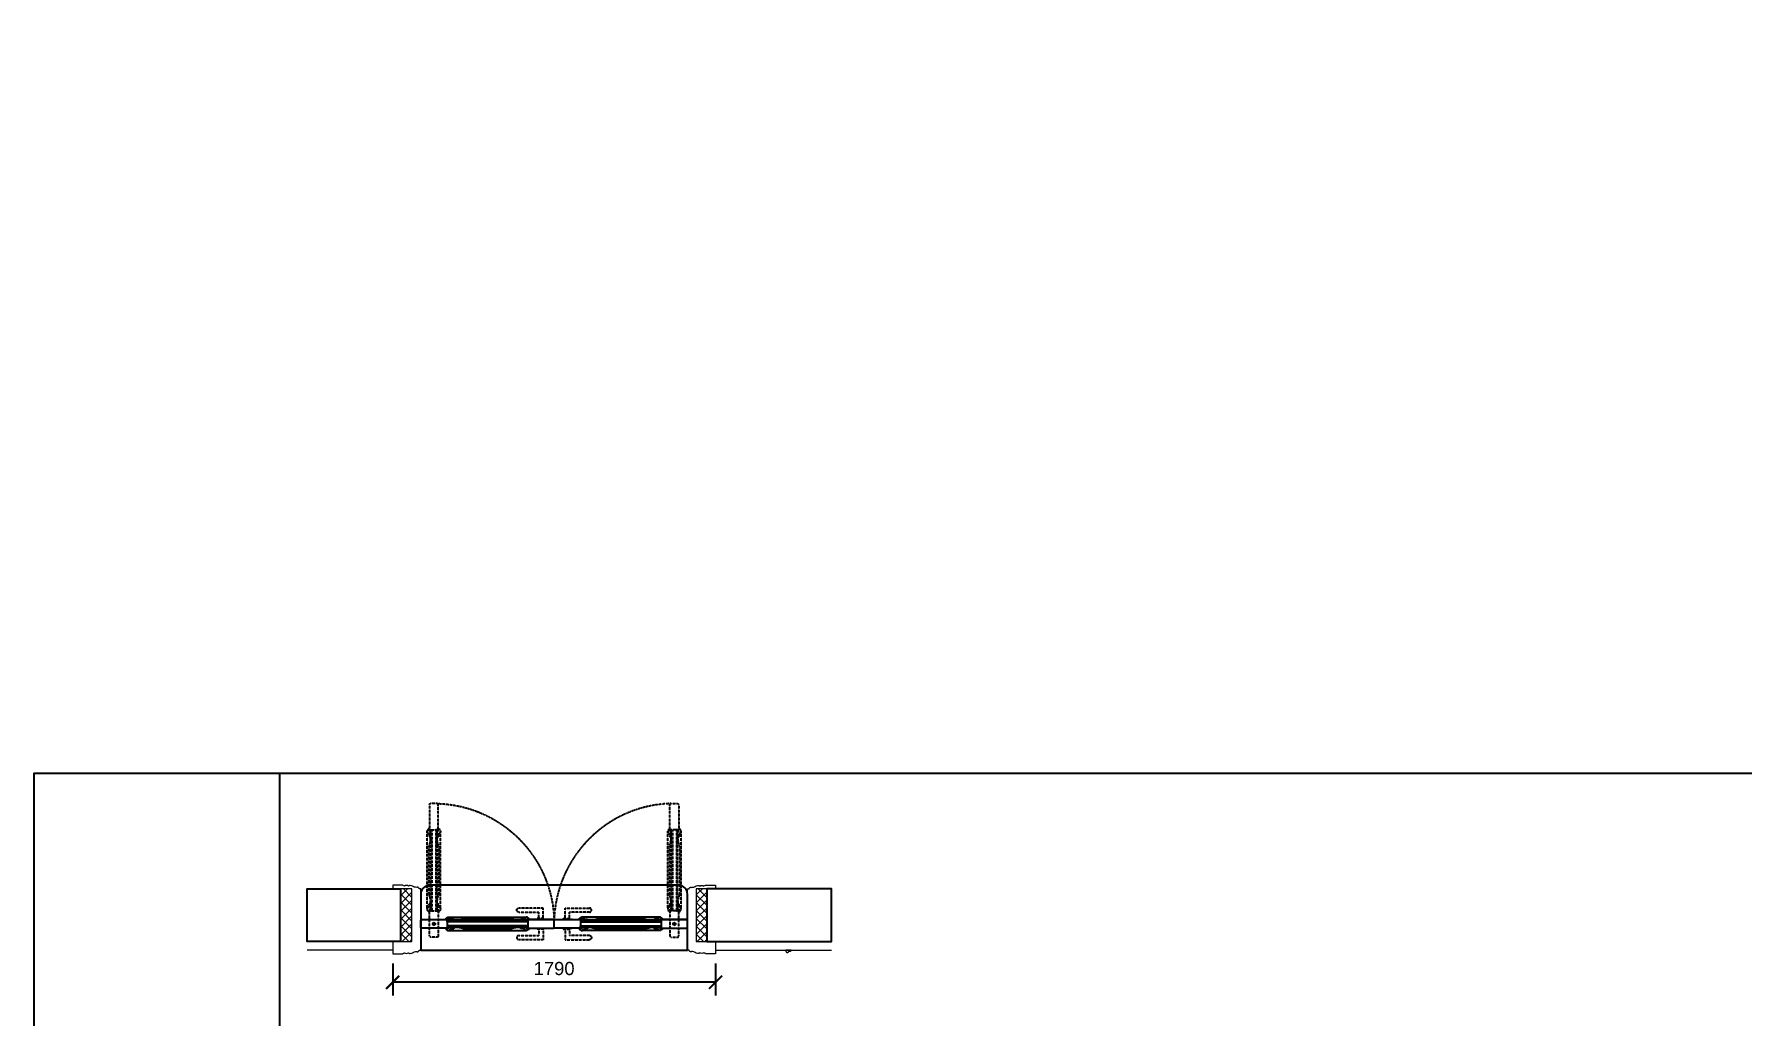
# Model space of a CAD drawing. Header units: millimetres. Extents: x -62687 to -4525, y 0 to 32607.
# Drawn here: x -39475 to -29744, y 26818 to 32407 of the extents above; entities that cross this region are included whole.
import ezdxf

# ---------------------------------------------------------------- set-up
doc = ezdxf.new("R2010")
doc.units = ezdxf.units.MM
doc.linetypes.add('_ACM-G-HIDDEN', pattern=[4.7625, 3.175, -1.5875])
doc.linetypes.add('DASH', pattern=[0.35, 0.25, -0.1])
for name, color, linetype, lineweight in [('_ACM-A-ELVE-HACH', 251, 'Continuous', 9), ('_ACM-A-ELVE-HIDD', 1, '_ACM-G-HIDDEN', 13), ('_ACM-A-WALL-HACH', 251, 'Continuous', 9), ('I-PL-WALL-FHINISH', 73, 'Continuous', 13), ('I-WALL', 6, 'Continuous', 13), ('I-WALL-DIM', 1, 'Continuous', 25)]:
    doc.layers.add(name, color=color, linetype=linetype, lineweight=lineweight)
for name, color, linetype in [('A-stairs', 2, 'Continuous'), ('D-BASE-WALL', 4, 'Continuous'), ('EL-1', 1, 'Continuous'), ('I-ELEV-LW01', 1, 'Continuous'), ('I-PL-DOOR', 2, 'Continuous')]:
    doc.layers.add(name, color=color, linetype=linetype)
doc.styles.add('Arial', font='arial.ttf', dxfattribs={"height": 75})
doc.dimstyles.new('Aec-Arch-M-50', dxfattribs={"dimscale": 50, "dimtxt": 75, "dimasz": 1.5, "dimexe": 1.5, "dimexo": 1.5, "dimgap": 0.8, "dimtad": 1, "dimdec": 0, "dimzin": 3, "dimdsep": 46, "dimtxsty": 'Arial', "dimblk": 'ARCHTICK', "dimcen": 2.5, "dimclrt": 256, "dimazin": 2, "dimtfac": 0.75, "dimtdec": 0, "dimtix": 1, "dimtmove": 2, "dimatfit": 2, "dimfxl": 5, "dimfxlon": 1, "dimtolj": 1, "dimtzin": 0, "dimarcsym": 0})

# ---------------------------------------------------------------- blocks, each defined once
blk = doc.blocks.new('海龙_1212093215')
at = {"layer": 'I-PL-DOOR'}
for points in [[(-375, 0), (-235, 0, -0.414214), (-230, -5), (-230, -45, -0.414214), (-235, -50), (-375, -50, -0.414214), (-380, -45), (-380, -5, -0.414214)], [(375, 0), (235, 0, 0.414214), (230, -5), (230, -45, 0.414214), (235, -50), (375, -50, 0.414214), (380, -45), (380, -5, 0.414214)]]:
    blk.add_lwpolyline(points, format="xyb", close=True, dxfattribs=at)
for points in [[(-235.3, 0), (-235.3, 6.1, -0.360849), (-234.7, 6.6), (-231.6, 6.6, 0.282075), (-230, 7.7, -0.150886), (-228.6, 10.4, -0.412015), (-214.9, 9.9, 0.080257), (-212.3, 6, 0.115675), (-206.8, 2.9, 0.044216), (-197.7, 1.2), (-193, 1.2, -0.434633), (-192.1, 0.1), (-192.1, -0.8, 0.342733), (-190.7, -2), (-189.3, -2, -0.279711), (-185.3, -4.5), (-185.3, -7), (-221.8, -7), (-221.8, 0), (-235.3, 0)], [(185.3, -6.2, -0.066556), (159, -3.2, -0.001845), (137.2, 3), (-137.2, 3, -0.001845), (-159, -3.2, -0.066556), (-185.3, -6.2, -35859.658212)], [(235.3, 0), (235.3, 6.1, 0.360849), (234.7, 6.6), (231.6, 6.6, -0.282075), (230, 7.7, 0.150886), (228.6, 10.4, 0.412015), (214.9, 9.9, -0.080257), (212.3, 6, -0.115675), (206.8, 2.9, -0.044216), (197.7, 1.2), (193, 1.2, 0.434633), (192.1, 0.1), (192.1, -0.8, -0.342733), (190.7, -2), (189.3, -2, 0.279711), (185.3, -4.5), (185.3, -7), (221.8, -7), (221.8, 0), (235.3, 0)], [(-235.3, -50), (-235.3, -56.1, 0.360849), (-234.7, -56.6), (-231.6, -56.6, -0.282075), (-230, -57.7, 0.150886), (-228.6, -60.4, 0.412015), (-214.9, -59.9, -0.080257), (-212.3, -56, -0.115675), (-206.8, -52.9, -0.044216), (-197.7, -51.2), (-193, -51.2, 0.434633), (-192.1, -50.1), (-192.1, -49.2, -0.342733), (-190.7, -48), (-189.3, -48, 0.279711), (-185.3, -45.5), (-185.3, -43), (-221.8, -43), (-221.8, -50), (-235.3, -50)], [(185.3, -43.8, 0.066556), (159, -46.8, 0.001845), (137.2, -53), (-137.2, -53, 0.001845), (-159, -46.8, 0.066556), (-185.3, -43.8, 35859.658212)], [(235.3, -50), (235.3, -56.1, -0.360849), (234.7, -56.6), (231.6, -56.6, 0.282075), (230, -57.7, -0.150886), (228.6, -60.4, -0.412015), (214.9, -59.9, 0.080257), (212.3, -56, 0.115675), (206.8, -52.9, 0.044216), (197.7, -51.2), (193, -51.2, -0.434633), (192.1, -50.1), (192.1, -49.2, 0.342733), (190.7, -48), (189.3, -48, -0.279711), (185.3, -45.5), (185.3, -43), (221.8, -43), (221.8, -50), (235.3, -50)]]:
    blk.add_lwpolyline(points, format="xyb", dxfattribs=at)
at = {"layer": 'I-PL-DOOR', "color": 8}
for points in [[(-221.6, 13), (222, 13)], [(-221.6, -63), (222, -63)]]:
    blk.add_lwpolyline(points, dxfattribs=at)
at = {"layer": 'I-PL-DOOR'}
for points in [[(-230, -7), (230, -7), (230, -13.6), (-230, -13.6)], [(-230, -43), (230, -43), (230, -36.4), (-230, -36.4)]]:
    blk.add_lwpolyline(points, close=True, dxfattribs=at)
blk = doc.blocks.new('海龙_1212093345')
at = {"layer": '_ACM-A-ELVE-HIDD', "ltscale": 0.027}
for p, q in [((0, 0), (0, -24.9)), ((12.4, -12.4), (-12.4, -12.4))]:
    blk.add_line(p, q, dxfattribs=at)
at = {"layer": '_ACM-A-ELVE-HIDD', "ltscale": 1.7}
blk.add_circle((0, -12.4), 8.79, dxfattribs=at)
blk = doc.blocks.new('634437')
at = {"layer": 'I-PL-DOOR', "color": 251, "linetype": 'DASH', "ltscale": 5}
for p, q in [((66140.7, 22999.7), (66185.7, 22999.7)), ((66140.7, 22994.7), (66140.7, 22999.7)), ((66185.7, 22994.7), (66140.7, 22994.7)), ((66151.2, 22999.7), (66151.2, 23059.7)), ((66151.2, 23059.7), (66289.2, 23059.7)), ((66289.2, 23035.7), (66175.2, 23035.7)), ((66175.2, 22999.7), (66175.2, 23035.7)), ((66185.7, 22999.7), (66185.7, 22994.7))]:
    blk.add_line(p, q, dxfattribs=at)
blk.add_arc((66289.2, 23047.7), 12, 270, 90, dxfattribs=at)
blk = doc.blocks.new('海龙_1212093637')
at = {"layer": 'I-PL-DOOR', "color": 251, "linetype": 'DASH', "ltscale": 5}
for points in [[(355, -5), (355, -145, -0.414214), (350, -150), (310, -150, -0.414214), (305, -145), (305, -5, -0.414214), (310, 0), (350, 0, -0.414214)], [(355, -755), (355, -615, 0.414214), (350, -610), (310, -610, 0.414214), (305, -615), (305, -755, 0.414214), (310, -760), (350, -760, 0.414214)]]:
    blk.add_lwpolyline(points, format="xyb", close=True, dxfattribs=at)
for points in [[(305, -144.7), (298.9, -144.7, 0.360849), (298.4, -145.3), (298.4, -148.4, -0.282075), (297.3, -150, 0.150886), (294.6, -151.4, 0.412015), (295.1, -165.1, -0.080257), (299, -167.7, -0.115675), (302.1, -173.2, -0.044216), (303.8, -182.3), (303.8, -187, 0.434633), (304.9, -187.9), (305.8, -187.9, -0.342733), (307, -189.3), (307, -190.7, 0.279711), (309.5, -194.7), (312, -194.7), (312, -158.2), (305, -158.2), (305, -144.7)], [(355.9, -144.7), (362, -144.7, -0.360849), (362.5, -145.3), (362.5, -148.4, 0.282075), (363.6, -150, -0.150886), (366.3, -151.4, -0.412015), (365.8, -165.1, 0.080257), (361.9, -167.7, 0.115675), (358.8, -173.2, 0.044216), (357.1, -182.3), (357.1, -187, -0.434633), (356, -187.9), (355.1, -187.9, 0.342733), (353.9, -189.3), (353.9, -190.7, -0.279711), (351.4, -194.7), (348.9, -194.7), (348.9, -158.2), (355.9, -158.2), (355.9, -144.7)], [(311.2, -194.7, -0.066556), (308.2, -221, -0.001845), (302, -242.8), (302, -517.2, -0.001845), (308.2, -539, -0.066556), (311.2, -565.3, -35859.658212)], [(349.7, -194.7, 0.066556), (352.7, -221, 0.001845), (358.9, -242.8), (358.9, -517.2, 0.001845), (352.7, -539, 0.066556), (349.7, -565.3, 35859.658212)], [(305, -615.3), (298.9, -615.3, -0.360849), (298.4, -614.7), (298.4, -611.6, 0.282075), (297.3, -610, -0.150886), (294.6, -608.6, -0.412015), (295.1, -594.9, 0.080257), (299, -592.3, 0.115675), (302.1, -586.8, 0.044216), (303.8, -577.7), (303.8, -573, -0.434633), (304.9, -572.1), (305.8, -572.1, 0.342733), (307, -570.7), (307, -569.3, -0.279711), (309.5, -565.3), (312, -565.3), (312, -601.8), (305, -601.8), (305, -615.3)], [(355.9, -615.3), (362, -615.3, 0.360849), (362.5, -614.7), (362.5, -611.6, -0.282075), (363.6, -610, 0.150886), (366.3, -608.6, 0.412015), (365.8, -594.9, -0.080257), (361.9, -592.3, -0.115675), (358.8, -586.8, -0.044216), (357.1, -577.7), (357.1, -573, 0.434633), (356, -572.1), (355.1, -572.1, -0.342733), (353.9, -570.7), (353.9, -569.3, 0.279711), (351.4, -565.3), (348.9, -565.3), (348.9, -601.8), (355.9, -601.8), (355.9, -615.3)]]:
    blk.add_lwpolyline(points, format="xyb", dxfattribs=at)
for points in [[(292, -601.6), (292, -158)], [(368.9, -601.6), (368.9, -158)]]:
    blk.add_lwpolyline(points, dxfattribs=at)
for points in [[(312, -610), (312, -150), (318.6, -150), (318.6, -610)], [(348.9, -610), (348.9, -150), (342.3, -150), (342.3, -610)]]:
    blk.add_lwpolyline(points, close=True, dxfattribs=at)
blk.add_arc((330, -685), 685.3, 91.67239, 178.32761, dxfattribs=at)
blk = doc.blocks.new('_ArchTick')
at = {"layer": 'I-WALL-DIM', "const_width": 0.15}
blk.add_lwpolyline([(-0.5, -0.5), (0.5, 0.5)], dxfattribs=at)
blk = doc.blocks.new('*D62')
at = {"layer": 'Defpoints', "color": 0, "transparency": 16777216}
for p in [(-37431.9, 27191.4), (-35591.9, 27191.4), (-37431.9, 27008.5)]:
    blk.add_point(p, dxfattribs=at)
at = {"layer": 'I-WALL-DIM', "color": 0, "lineweight": -2, "transparency": 16777216}
for p, q in [((-37431.9, 27116.4), (-37431.9, 26933.5)), ((-35591.9, 27116.4), (-35591.9, 26933.5)), ((-35591.9, 27008.5), (-37431.9, 27008.5))]:
    blk.add_line(p, q, dxfattribs=at)
at = {"layer": 'I-WALL-DIM', "color": 0, "lineweight": -2, "transparency": 16777216, "xscale": 75, "yscale": 75, "zscale": 75, "rotation": 180}
blk.add_blockref('_ArchTick', (-37431.9, 27008.5), dxfattribs=at)
at = {"layer": 'I-WALL-DIM', "color": 0, "lineweight": -2, "transparency": 16777216, "xscale": 75, "yscale": 75, "zscale": 75}
blk.add_blockref('_ArchTick', (-35591.9, 27008.5), dxfattribs=at)
at = {"layer": 'I-WALL-DIM', "transparency": 16777216, "insert": (-36511.9, 27086.7), "char_height": 75, "attachment_point": 5, "style": 'Arial'}
blk.add_mtext('\\A1;1790', dxfattribs=at)

msp = doc.modelspace()

# ---------------------------------------------------------------- hatches: boundary and pattern name
at = {"layer": '_ACM-A-ELVE-HACH'}
h = msp.add_hatch(dxfattribs=at)
h.set_pattern_fill('FP_1', color=256, style=0, pattern_type=2)
h.set_pattern_definition([(216.87, (-24934.394, 40307.54), (571.49932, 381.00102), [95.25, -857.25]), (206.565, (-24820.09, 40250.39), (-190.50064, -190.49985), [212.985, -212.985]), (198.435, (-24820.094, 40155.14), (-381.0002, -190.50006), [120.483, -481.931])])
edge = h.paths.add_edge_path()
edge.add_line((-30711.8, 32407.3), (-31211.8, 32407.3))
at = {"layer": '_ACM-A-WALL-HACH'}
h = msp.add_hatch(dxfattribs=at)
h.set_pattern_fill('ANSI37', color=256, scale=10)
h.set_pattern_definition([(45, (-100736.935, -45098.597), (-22.45064, 22.45064), []), (135, (-100736.935, -45098.597), (-22.45064, -22.45064), [])])
h.paths.add_polyline_path([(-37386.9, 27241.4), (-37321.9, 27241.4), (-37321.9, 27541.4), (-37386.9, 27541.4)])
h = msp.add_hatch(dxfattribs=at)
h.set_pattern_fill('ANSI37', color=256, scale=10)
h.set_pattern_definition([(45, (-99056.935, -45098.597), (-22.45064, 22.45064), []), (135, (-99056.935, -45098.597), (-22.45064, -22.45064), [])])
h.paths.add_polyline_path([(-35701.9, 27241.4), (-35641.9, 27241.4), (-35641.9, 27541.4), (-35701.9, 27541.4)])

# ---------------------------------------------------------------- linework, layer by layer
at = {"layer": 'A-stairs', "color": 251}
msp.add_lwpolyline([(-35751.9, 27191.5), (-35751.9, 27511.3, 0.414214), (-35801.9, 27561.3), (-37221.9, 27561.3, 0.414214), (-37271.9, 27511.3), (-37271.9, 27191.5)], format="xyb", dxfattribs=at)
at = {"layer": 'A-stairs', "color": 8}
msp.add_lwpolyline([(-37271.9, 27366.4), (-35751.9, 27366.4)], dxfattribs=at)
at = {"layer": 'A-stairs', "color": 251}
msp.add_lwpolyline([(-37271.9, 27191.5), (-35751.9, 27191.5)], dxfattribs=at)
at = {"layer": 'D-BASE-WALL'}
for points in [[(-37386.9, 27241.4), (-37919.7, 27241.4), (-37919.7, 27541.4), (-37386.9, 27541.4)], [(-35641.9, 27241.4), (-34931.8, 27241.4), (-34931.8, 27541.4), (-35641.9, 27541.4)]]:
    msp.add_lwpolyline(points, close=True, dxfattribs=at)
at = {"layer": 'I-ELEV-LW01'}
msp.add_line((-38075, 10800), (-38075, 28200), dxfattribs=at)
at = {"layer": 'I-PL-WALL-FHINISH'}
for points in [[(-37431.9, 27241.4), (-37431.9, 27171.4), (-37374.9, 27171.4, -0.37825), (-37370.2, 27174.4, 0.623496), (-37365.4, 27176.4, 0.284819), (-37341.5, 27176.4, 0.636149), (-37334.4, 27174.4, 0.282378), (-37322.1, 27174.9, -0.186128), (-37293.9, 27183.5, 0.824383), (-37287.9, 27184.5), (-37285.5, 27184.5, -0.262247), (-37281.9, 27187.5), (-37281.9, 27191.5), (-37271.9, 27191.5), (-37271.9, 27541.3), (-37281.9, 27541.3), (-37281.9, 27545.3, -0.262247), (-37285.5, 27548.3), (-37287.9, 27548.3, 0.824383), (-37293.9, 27549.3, -0.186128), (-37322.1, 27557.9, 0.282378), (-37334.4, 27558.4, 0.636149), (-37341.5, 27556.4, 0.284819), (-37365.4, 27556.4, 0.623496), (-37370.2, 27558.4, -0.37825), (-37374.9, 27561.4), (-37431.9, 27561.4), (-37431.9, 27541.4)], [(-35591.9, 27241.4), (-35591.9, 27171.4), (-35648.9, 27171.4, 0.37825), (-35653.7, 27174.4, -0.623496), (-35658.5, 27176.4, -0.284819), (-35682.3, 27176.4, -0.636149), (-35689.5, 27174.4, -0.282378), (-35701.8, 27174.9, 0.186128), (-35730, 27183.5, -0.824383), (-35736, 27184.5), (-35738.4, 27184.5, 0.262247), (-35741.9, 27187.5), (-35741.9, 27191.5), (-35751.9, 27191.5), (-35751.9, 27541.3), (-35741.9, 27541.3), (-35741.9, 27545.3, 0.262247), (-35738.4, 27548.3), (-35736, 27548.3, -0.824383), (-35730, 27549.3, 0.186128), (-35701.8, 27557.9, -0.282378), (-35689.5, 27558.4, -0.636149), (-35682.3, 27556.4, -0.284819), (-35658.5, 27556.4, -0.623496), (-35653.7, 27558.4, 0.37825), (-35648.9, 27561.4), (-35591.9, 27561.4), (-35591.9, 27541.4)]]:
    msp.add_lwpolyline(points, format="xyb", dxfattribs=at)
for points in [[(-37431.9, 27191.4), (-37919.7, 27191.4)], [(-35591.9, 27191.4), (-34931.8, 27191.4)]]:
    msp.add_lwpolyline(points, dxfattribs=at)
msp.add_lwpolyline([(-35386.9, 27190.4), (-35391.9, 27190.4), (-35391.9, 27191.4), (-35386.9, 27191.4)], close=True, dxfattribs=at)
msp.add_lwpolyline([(-35191.9, 27191.4), (-35191.9, 27183.4, -0.320816), (-35189.3, 27180.8), (-35188.6, 27180.8, 0.466827), (-35177.3, 27180.8), (-35176.6, 27180.8, -0.468154), (-35169.3, 27185.9), (-35168.6, 27186.6, 0.645582), (-35165.3, 27186.8), (-35164.6, 27186.8, -0.415157), (-35161.9, 27188.1), (-35161.9, 27191.4)], format="xyb", close=True, dxfattribs=at)
at = {"layer": 'I-WALL'}
for points in [[(-37386.9, 27241.4), (-37321.9, 27241.4), (-37321.9, 27541.4), (-37386.9, 27541.4)], [(-35701.9, 27241.4), (-35641.9, 27241.4), (-35641.9, 27541.4), (-35701.9, 27541.4)]]:
    msp.add_lwpolyline(points, close=True, dxfattribs=at)
at = {"layer": 'I-WALL-DIM'}
msp.add_lwpolyline([(-4525, 0), (-39475, 0), (-39475, 28200), (-4525, 28200)], close=True, dxfattribs=at)

# ---------------------------------------------------------------- block references
for name, p in [('海龙_1212093215', (-36891.9, 27366.4)), ('海龙_1212093345', (-37196.9, 27353.8)), ('海龙_1212093345', (-35826.9, 27353.8))]:
    msp.add_blockref(name, p)
at = {"xscale": -1}
msp.add_blockref('海龙_1212093215', (-36131.9, 27366.4), dxfattribs=at)
at = {"layer": 'EL-1', "xscale": -1}
msp.add_blockref('634437', (29576.3, 4371.7), dxfattribs=at)
at = {"layer": 'EL-1'}
msp.add_blockref('634437', (-102600.2, 4371.7), dxfattribs=at)
at = {"layer": 'EL-1', "rotation": 180}
msp.add_blockref('634437', (29576.3, 50311.1), dxfattribs=at)
at = {"layer": 'EL-1', "xscale": -1, "rotation": 180}
msp.add_blockref('634437', (-102600.2, 50311.1), dxfattribs=at)
at = {"layer": 'I-PL-DOOR', "xscale": -1}
msp.add_blockref('海龙_1212093637', (-36866.9, 28026.4), dxfattribs=at)
at = {"layer": 'I-PL-DOOR'}
msp.add_blockref('海龙_1212093637', (-36156.9, 28026.4), dxfattribs=at)

# ---------------------------------------------------------------- dimensions: what is measured, and where the dimension line sits
at = {"layer": 'I-WALL-DIM'}
dim = msp.add_linear_dim(base=(-37431.9, 27008.5), p1=(-35591.9, 27191.4), p2=(-37431.9, 27191.4), text='1790', dimstyle='Aec-Arch-M-50', override={"dimzin": 8}, dxfattribs=at)
dim.commit()
dim.dimension.update_dxf_attribs({"geometry": '*D62', "text_midpoint": (-36511.9, 27086.7)})

doc.saveas('drawing.dxf')
